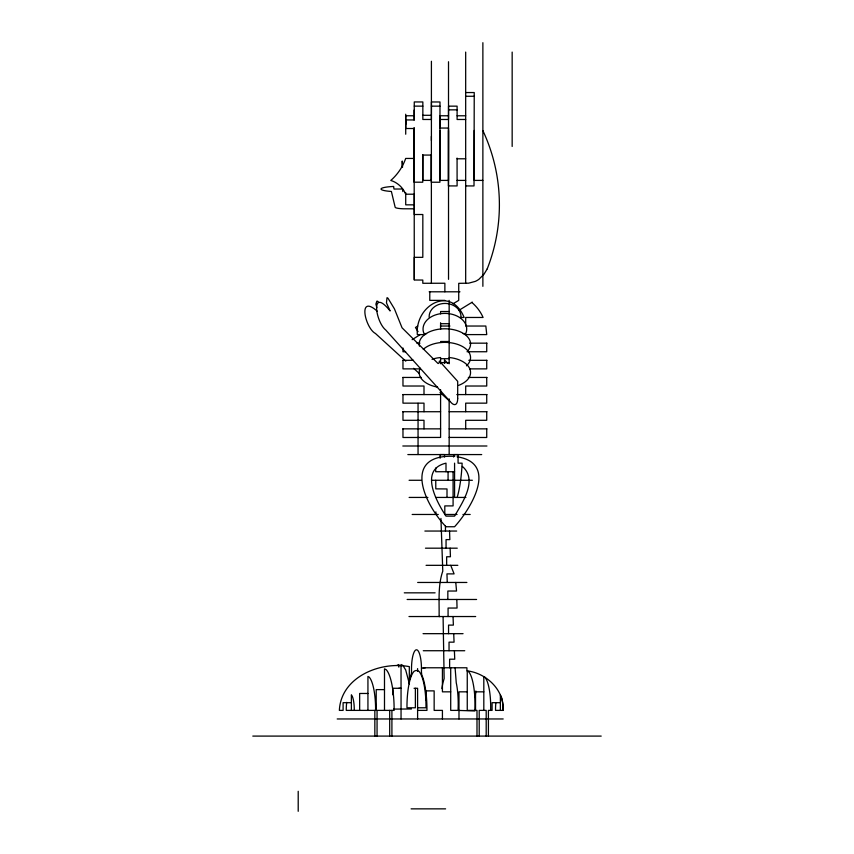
<?xml version="1.0" encoding="UTF-8"?>
<svg xmlns="http://www.w3.org/2000/svg" width="854" height="854" viewBox="0 0 854 854"><rect width="100%" height="100%" fill="white"/><g stroke="black" fill="none" stroke-linecap="round" stroke-linejoin="round"><path stroke-width="1.28" d="M367.935 710.389L367.935 676.453L369.131 677.073A33.904 8.775 -90 0 1 375.611 710.389M398.829 667.145L398.829 664.508L396.961 665.49M405.714 192.652L405.714 204.843L414.286 204.843M414.297 130.438L414.297 158.449L405.693 158.449A52.372 52.372 0 0 1 400.878 168.526A51.902 51.902 0 0 1 396.993 174.002A52.372 52.372 0 0 1 390.78 180.461L392.445 181.027A23.656 23.656 0 0 1 398.466 184.517L399.789 185.649A23.656 23.656 0 0 1 404.988 192.62M417.606 718.961L417.595 688.281L414.051 688.281M422.815 155.417L422.815 180.397L431.377 180.407L431.387 155.428M440.109 458.235L440.109 454.563L444.539 454.574L444.539 457.018M442.425 718.961L442.425 710.389L434.152 710.389L434.152 690.875L425.879 690.875L425.879 699.981M450.709 667.775L450.709 710.389L458.064 710.389A33.338 8.625 -90 0 0 456.26 682.805L455.086 667.775M453.09 471.728L453.09 505.899L444.795 505.91L444.795 514.471M453.645 457.039L453.645 454.584L458.075 454.595L458.075 463.167L462.121 463.178L461.95 466.444A59.161 15.308 -90 0 1 457.168 497.434M405.714 124.321L405.725 115.76L414.254 115.77M414.137 128.271L414.051 182.19L422.762 182.212L422.794 154.766M431.377 154.777L431.334 182.222L439.906 182.233L439.991 101.978L431.43 101.968L431.409 119.485L422.847 119.475L422.847 101.957L414.265 101.946L414.254 119.944L405.725 119.934L405.714 128.506L414.137 128.516M429.797 291.801L429.765 300.373L444.87 300.373M460.946 317.336L461 316.685A15.927 13.258 0 0 0 445.073 303.426A15.927 13.258 0 0 0 429.146 316.685L429.21 317.336M487.26 268.829L483.951 274.294L478.88 279.322A20.699 20.699 0 0 1 475.347 281.372L468.643 283.176L458.737 283.336L458.726 300.373L453.154 303.714M411.212 674.863L411.553 671.778A19.236 4.975 -90 0 1 416.485 649.798A19.236 4.975 -90 0 1 421.417 671.778L421.769 674.863A40.469 10.472 -90 0 1 426.957 710.389L417.595 710.389M417.713 326.079L415.46 327.488L418.054 331.64M412.13 339.668L419.997 334.757M458.705 310.482L472.315 302.124M421.492 668.202L425.388 667.775M439.842 616.535L439.105 616.556C439.372 601.44 437.771 585.705 442.778 571.134L440.942 518.431M398.829 688.292L401.049 688.281L401.028 664.497L402.907 665.447L405.682 669.942L409.44 684.097M393.566 709.098L411.436 708.991M465.676 92.552L474.237 92.552L474.013 185.937L465.676 185.926M465.676 96.267L474.237 96.267M448.542 109.856L457.103 109.856M457.103 115.781L465.676 115.781M465.676 119.485L457.103 119.485L457.103 106.152L448.542 106.152L448.51 119.496L439.938 119.475M457.103 158.791L465.676 158.791M457.071 180.407L465.676 180.407M482.841 180.407L474.237 180.407L474.237 130.459M414.286 208.824L403.152 208.782A10.291 1.591 0 0 1 395.167 207.287L391.388 191.467A17.24 2.669 0 0 1 383.926 190.506A17.251 2.669 0 0 1 393.096 186.482L393.662 186.46L393.972 189.033L402.544 189.012L402.853 191.595M429.156 291.801L459.964 291.801M449.161 311.529L440.589 311.529L440.589 313.845M460.231 317.464L464.16 317.464C450.57 284.596 414.863 305.7 417.328 334.597L425.078 334.597M440.589 323.709L449.161 323.709M440.429 326.036L449.951 326.036M465.697 326.036L485.841 326.036L486.748 334.597L465.697 334.597M426.573 333.658L423.926 333.476A21.82 15.66 0 0 1 444.881 313.397A21.82 15.66 0 0 1 465.814 333.466L463.178 333.658M440.589 341.493L449.161 341.493M416.869 343.169L419.965 343.169M469.636 343.169L486.94 343.169M405.607 351.741L402.971 351.741L402.971 348.005M467.01 351.741L486.727 351.741L486.727 343.169M440.589 358.701L449.161 358.701M402.81 360.313L413.485 360.313M468.814 360.313L486.94 360.313M440.589 362.598L449.161 362.598M420.061 368.875L402.971 368.875L402.971 360.313M469.636 368.875L486.727 368.875L486.727 360.313M402.81 377.447L421.374 377.447M468.323 377.447L486.94 377.447M402.81 394.58L440.589 394.58M456.794 394.58L486.94 394.58M402.81 411.724L440.589 411.724M449.161 411.724L486.94 411.724M402.81 428.857L440.589 428.857M449.161 428.857L486.94 428.857M402.81 446.001L486.94 446.001M407.849 454.574L481.699 454.574M454.574 471.728L435.711 471.728L435.689 468.035M409.098 480.279L421.118 480.279M431.697 480.279L472.369 480.279M409.13 497.434L427.918 497.434M435.818 497.434L465.9 497.434M412.172 514.471L438.294 514.471M444.55 514.471L457.061 514.471M462.932 514.471L470.18 514.471M424.876 531.049L456.655 531.049M425.473 548.183L457.253 548.183M426.071 565.327L457.84 565.327M417.67 582.46L466.882 582.46M404.284 592.836L435.102 592.836M407.134 599.476L476.596 599.476M408.991 616.535L475.678 616.535M423.061 633.668L463.049 633.668M423.274 650.727L464.757 650.727M423.285 667.775L466.924 667.775L466.924 670.828C486.257 673.016 504.565 690.043 502.995 710.389L495.555 710.389A14.369 3.715 -90 0 1 495.918 702.586M384.492 689.616L376.208 689.616L376.208 710.389L346.265 710.389A15.479 4.003 -90 0 1 346.735 702.351M450.709 691.836L442.425 691.836L442.425 667.775M467.255 691.836L458.982 691.836L458.982 718.961M483.812 691.836L475.539 691.836L475.539 710.389M367.935 693.469L359.651 693.469L359.651 710.389M351.378 702.682L343.105 702.682L343.105 710.389L339.369 710.389C340.863 677.083 380.233 660.996 409.322 666.632L409.322 683.189M500.369 702.682L492.085 702.682L492.085 710.389L488.413 710.389L488.413 736.095M417.595 707.785L425.997 707.785A36.754 9.511 -90 0 0 418.983 671.404A52.628 13.621 90 0 0 413.987 671.404A36.754 9.511 -90 0 0 406.974 707.785L415.375 707.785L415.375 688.281M337.202 718.961L503.187 718.961M252.805 736.095L601.195 736.095M411.105 808.855L445.607 808.855M414.265 106.12L422.847 106.142M431.43 106.152L439.991 106.163M422.847 115.29L431.409 115.311M448.51 115.781L439.938 115.77L439.927 128.047L448.499 128.057L448.414 185.916L457.103 185.926L457.071 158.065M422.805 155.065L431.377 155.076M449.161 437.429L486.727 437.494L486.727 428.857M458.673 710.432L474.867 710.955A34.235 8.86 -90 0 0 468.782 671.852L467.255 670.945L467.255 710.389L476.991 710.389L476.991 736.095M449.161 357.527L452.108 357.901A25.684 15.223 0 0 1 470.298 370.348A25.684 15.223 0 0 1 458.758 385.314M454.712 456.335C401.668 453.72 423.797 503.54 446.001 526.747L454.574 526.747C470.725 509.059 498.875 463.167 457.05 456.783M462.356 466.401C478.069 479.991 462.42 502.451 454.574 516.136L446.001 516.136C436.682 502.035 418.748 469.519 446.001 463.156L446.001 471.728M377.169 311.134C357.239 293.466 365.202 328.214 375.408 333.455L405.778 361.167M413.614 368.32L419.485 373.678M440.056 392.456L449.855 401.391M447.731 363.388L444.496 359.801L444.496 363.26M376.86 307.739L375.899 304.109L376.849 301.174A2.829 1.238 68.9 0 1 378.365 302.049M404.977 192.62L405.693 194.21L414.286 194.21L414.275 214.514L422.837 214.514L422.815 257.342L414.265 257.332L414.254 280.005L422.794 280.059L422.815 283.282L444.87 283.24L444.87 291.801M455.78 582.46L456.538 591.032L447.838 591.032L447.838 599.476M453.036 616.535L453.378 625.107L448.553 625.107L448.553 633.668M453.72 633.668L454.061 642.155L449.044 642.155L449.044 650.727M454.403 650.727L454.744 659.203L449.62 659.203L449.62 667.775M449.546 531.049L449.844 539.611L446.055 539.611L446.055 548.183M450.133 548.183L450.432 556.755L446.653 556.755L446.653 565.327M450.731 565.327L454.093 573.888L446.952 573.888L447.25 582.46M456.815 599.476L457.05 608.048L448.072 608.048L448.072 616.535M443.087 616.535L444.144 678.578L442.938 682.805A33.338 8.625 -90 0 0 441.934 688.644M435.753 480.279L435.796 488.862L447.005 488.947L447.005 497.434M435.871 511.856L435.882 514.471M448.499 130.448L448.531 180.407L439.97 180.407L439.938 130.448M512.165 52.083L512.165 146.461M500.369 710.389L500.369 695.209L501.234 696.693A14.369 3.715 -90 0 1 502.963 710.389M486.727 377.447L486.727 386.019L465.697 386.019L465.697 394.58M486.727 394.58L486.727 403.152L465.697 403.152L465.697 411.724M486.727 411.724L486.727 420.296L465.697 420.296L465.697 428.857M486.193 736.095L486.193 710.389L479.211 710.389L479.211 736.095M483.812 710.389L483.812 676.635L484.912 677.243A30.829 7.985 -90 0 1 490.634 710.389M482.873 42.7L482.873 286.336M465.676 52.083L465.676 283.357M465.697 324.808L465.697 317.464L483.076 317.464L482.104 315.372A42.102 42.102 0 0 0 471.814 302.423M457.691 398.38L457.691 381.354L439.383 361.018L439.255 362.203A5.914 2.242 72.4 0 1 437.985 363.462L402.042 327.787L394.409 308.806L388.303 298.751A2.829 1.078 72.4 0 0 386.99 297.8L386.467 302.903L390.118 310.941C370.337 286.293 375.29 321.616 385.741 330.007L450.965 402.415A14.294 5.423 72.4 0 0 457.691 398.38M454.574 463.156L454.574 497.434M449.161 300.384L449.161 363.751M449.161 398.882L449.161 454.574M448.51 61.744L448.531 279.333M448.072 471.728L448.072 480.279M445.457 526.149L445.457 531.049M440.589 322.737L440.589 329.324M440.589 363.751L440.589 357.527L437.643 357.901A25.684 15.223 0 0 0 432.028 359.32M440.589 389.702L440.589 437.44L402.971 437.494L402.971 428.857M431.409 61.264L431.409 140.515M431.377 136.416L431.377 283.357M424 394.58L424 386.019L402.971 386.019L402.971 377.447M424 411.724L424 403.152L402.971 403.152L402.971 394.58M424 428.857L424 420.296L402.971 420.296L402.971 411.724M418.054 403.291L418.054 454.488M417.595 668.618L417.595 671.244M414.137 110.049L414.137 120.051M414.137 127.609L414.286 279.621M405.714 114.222L405.714 134.217M402.544 167.245L402.234 161.032L402.234 166.327M401.049 718.961L401.049 688.281L392.776 688.281L392.776 694.782M391.911 710.389L391.911 736.095M389.691 710.389L389.691 736.095M384.492 710.389L384.492 668.81L386.189 669.685A41.547 10.75 90 0 1 394.132 710.389L377.062 710.389L377.062 736.095M374.842 710.389L374.842 736.095M351.378 710.389L351.378 694.825L352.328 696.384A15.479 4.003 -90 0 1 354.271 710.389M298.206 791.295L298.206 811.3M409.034 681.396A40.469 10.472 -90 0 1 411.212 674.863M475.144 696.96A30.829 7.985 -90 0 1 475.859 691.003M437.632 387.118A25.684 15.223 0 0 1 420.221 368.223M419.453 346.169A25.684 15.223 0 0 1 448.531 328.939A25.684 15.223 0 0 1 468.238 350.332M423.274 349.361A25.673 15.223 0 0 1 458.758 344.792A25.673 15.223 0 0 1 466.476 365.822M482.852 130.587A174.782 174.782 0 0 1 487.239 268.818"/></g></svg>
